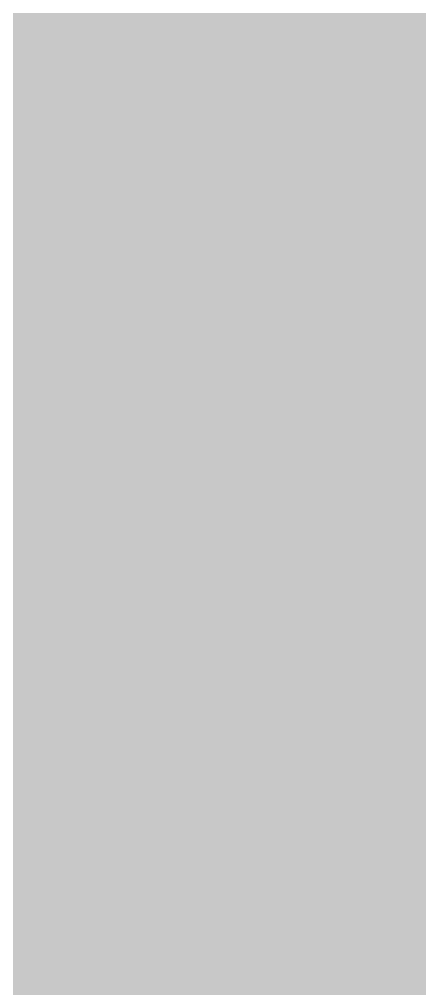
# Model space of a CAD drawing. Header units: millimetres. Extents: x 0 to 423, y 0 to 564.
# Drawn here: x 170.7 to 197.9, y 462.5 to 528.5 of the extents above; entities that cross this region are included whole.
import ezdxf

# ---------------------------------------------------------------- set-up
doc = ezdxf.new("R2010")
doc.units = ezdxf.units.MM

msp = doc.modelspace()

# ---------------------------------------------------------------- hatches: boundary and pattern name
msp.add_hatch(color=254).paths.add_polyline_path([(21.2189, 0.0537), (20.955, 0.0533), (20.6934, 0.0584), (20.4292, 0.066), (20.1676, 0.0787), (19.906, 0.094), (19.6469, 0.1118), (19.3853, 0.1321), (19.1262, 0.1549), (18.8671, 0.1829), (18.608, 0.2134), (18.349, 0.2464), (18.0924, 0.2845), (17.8359, 0.3251), (17.5793, 0.3683), (17.3253, 0.414), (17.0688, 0.4623), (16.8148, 0.5156), (16.5633, 0.5715), (16.3093, 0.6299), (16.0579, 0.6909), (15.809, 0.7544), (15.56, 0.823), (15.3111, 0.8941), (15.0622, 0.9677), (14.8158, 1.0439), (14.5694, 1.1227), (14.3256, 1.2065), (14.0818, 1.2903), (13.8379, 1.3792), (13.5966, 1.4707), (13.3579, 1.5672), (13.1191, 1.6637), (12.8803, 1.7628), (12.6441, 1.8669), (12.4079, 1.9736), (12.1742, 2.0803), (11.9405, 2.192), (11.7094, 2.3089), (11.4808, 2.4257), (11.2522, 2.5451), (11.0236, 2.6695), (10.7975, 2.794), (10.574, 2.9235), (10.3505, 3.0556), (10.1295, 3.1877), (9.9111, 3.3249), (9.6926, 3.4646), (9.4742, 3.6068), (9.2608, 3.7541), (9.0475, 3.9014), (8.8341, 4.0513), (8.6258, 4.2037), (8.4176, 4.3612), (8.2118, 4.5187), (8.0061, 4.6812), (7.8029, 4.8438), (7.6022, 5.0114), (7.4041, 5.1816), (7.206, 5.3518), (7.0129, 5.527), (6.8174, 5.7048), (6.6269, 5.8826), (6.4389, 6.0655), (6.2509, 6.2509), (6.0655, 6.4389), (5.8852, 6.6269), (5.7048, 6.8174), (5.527, 7.0104), (5.3518, 7.206), (5.1816, 7.4041), (5.0114, 7.6022), (4.8463, 7.8029), (4.6812, 8.0061), (4.5187, 8.2118), (4.3612, 8.4176), (4.2062, 8.6258), (4.0513, 8.8341), (3.9014, 9.0475), (3.7541, 9.2608), (3.6068, 9.4742), (3.4646, 9.6926), (3.3249, 9.9085), (3.1877, 10.1295), (3.0556, 10.3505), (2.9235, 10.574), (2.794, 10.7975), (2.6695, 11.0236), (2.5451, 11.2522), (2.4257, 11.4808), (2.3063, 11.7094), (2.192, 11.9405), (2.0803, 12.1742), (1.971, 12.4079), (1.8669, 12.6441), (1.7628, 12.8803), (1.6637, 13.1191), (1.5646, 13.3579), (1.4707, 13.5966), (1.3792, 13.8379), (1.2903, 14.0818), (1.2065, 14.3256), (1.1227, 14.5694), (1.0439, 14.8158), (0.9652, 15.0622), (0.8915, 15.3111), (0.823, 15.56), (0.7544, 15.809), (0.6883, 16.0604), (0.6274, 16.3119), (0.569, 16.5633), (0.5131, 16.8148), (0.4623, 17.0688), (0.4115, 17.3253), (0.3658, 17.5793), (0.3226, 17.8359), (0.2819, 18.0924), (0.2464, 18.3515), (0.2134, 18.608), (0.1829, 18.8671), (0.1549, 19.1262), (0.1295, 19.3878), (0.1092, 19.6469), (0.0914, 19.9085), (0.0762, 20.1701), (0.066, 20.4318), (0.0584, 20.6934), (0.0533, 20.955), (0.0508, 21.2192), (0.0522, 543.3314), (0.0533, 543.593), (0.0584, 543.8546), (0.066, 544.1188), (0.0762, 544.3804), (0.0914, 544.642), (0.1092, 544.9011), (0.1295, 545.1627), (0.1549, 545.4218), (0.1829, 545.6809), (0.2134, 545.94), (0.2464, 546.1991), (0.2819, 546.4556), (0.3226, 546.7121), (0.3658, 546.9687), (0.4115, 547.2227), (0.4623, 547.4792), (0.5131, 547.7332), (0.569, 547.9847), (0.6274, 548.2387), (0.6883, 548.4876), (0.7544, 548.7391), (0.823, 548.988), (0.8915, 549.2369), (0.9652, 549.4858), (1.0439, 549.7322), (1.1227, 549.9786), (1.2065, 550.2224), (1.2903, 550.4663), (1.3792, 550.7076), (1.4707, 550.9489), (1.5646, 551.1902), (1.6637, 551.4289), (1.7628, 551.6677), (1.8669, 551.9039), (1.971, 552.1401), (2.0803, 552.3738), (2.192, 552.6049), (2.3063, 552.8386), (2.4257, 553.0672), (2.5451, 553.2958), (2.6695, 553.5244), (2.794, 553.7505), (2.9235, 553.974), (3.0556, 554.1975), (3.1877, 554.4185), (3.3249, 554.6369), (3.4646, 554.8554), (3.6068, 555.0738), (3.7541, 555.2872), (3.9014, 555.5005), (4.0513, 555.7114), (4.2062, 555.9222), (4.3612, 556.1305), (4.5187, 556.3362), (4.6812, 556.5419), (4.8463, 556.7451), (5.0114, 556.9458), (5.1816, 557.1439), (5.3518, 557.342), (5.527, 557.5351), (5.7048, 557.7281), (5.8852, 557.9212), (6.0655, 558.1091), (6.2509, 558.2971), (6.4389, 558.4825), (6.6269, 558.6628), (6.8174, 558.8432), (7.0129, 559.021), (7.206, 559.1937), (7.4041, 559.3664), (7.6022, 559.5366), (7.8029, 559.7017), (8.0061, 559.8668), (8.2118, 560.0268), (8.4176, 560.1868), (8.6258, 560.3418), (8.8341, 560.4967), (9.0475, 560.6466), (9.2608, 560.7939), (9.4742, 560.9387), (9.6926, 561.0835), (9.9111, 561.2232), (10.1295, 561.3603), (10.3505, 561.4924), (10.574, 561.6245), (10.7975, 561.754), (11.0236, 561.8785), (11.2522, 562.0029), (11.4808, 562.1223), (11.7094, 562.2392), (11.9405, 562.356), (12.1742, 562.4678), (12.4079, 562.5744), (12.6441, 562.6811), (12.8803, 562.7853), (13.1191, 562.8843), (13.3579, 562.9834), (13.5966, 563.0774), (13.8379, 563.1688), (14.0818, 563.2577), (14.3256, 563.3415), (14.5694, 563.4253), (14.8158, 563.5041), (15.0622, 563.5803), (15.3111, 563.6539), (15.56, 563.7251), (15.809, 563.7936), (16.0579, 563.8571), (16.3093, 563.9206), (16.5633, 563.9791), (16.8148, 564.0349), (17.0688, 564.0857), (17.3253, 564.1365), (17.5793, 564.1823), (17.8359, 564.2254), (18.0924, 564.2635), (18.349, 564.3016), (18.608, 564.3347), (18.8671, 564.3651), (19.1262, 564.3931), (19.3853, 564.4185), (19.6469, 564.4388), (19.906, 564.4566), (20.1676, 564.4718), (20.4292, 564.482), (20.6934, 564.4896), (20.955, 564.4947), (21.2166, 564.4972), (402.2189, 564.4981), (402.4808, 564.4947), (402.7424, 564.4896), (403.0066, 564.482), (403.2682, 564.4718), (403.5298, 564.4566), (403.7889, 564.4388), (404.0505, 564.4185), (404.3096, 564.3931), (404.5687, 564.3651), (404.8277, 564.3347), (405.0868, 564.3016), (405.3434, 564.2635), (405.5999, 564.2254), (405.8564, 564.1823), (406.113, 564.1365), (406.367, 564.0857), (406.621, 564.0349), (406.875, 563.9791), (407.1264, 563.9206), (407.3779, 563.8571), (407.6268, 563.7936), (407.8783, 563.7251), (408.1272, 563.6539), (408.3736, 563.5803), (408.62, 563.5041), (408.8663, 563.4253), (409.1102, 563.3415), (409.354, 563.2577), (409.5979, 563.1688), (409.8392, 563.0774), (410.0805, 562.9834), (410.3192, 562.8843), (410.5554, 562.7853), (410.7942, 562.6811), (411.0279, 562.5744), (411.2616, 562.4678), (411.4952, 562.356), (411.7264, 562.2392), (411.9575, 562.1223), (412.1861, 562.0029), (412.4122, 561.8785), (412.6382, 561.754), (412.8643, 561.6245), (413.0853, 561.4924), (413.3063, 561.3603), (413.5272, 561.2232), (413.7457, 561.0835), (413.9616, 560.9387), (414.1775, 560.7939), (414.3908, 560.6466), (414.6017, 560.4967), (414.8125, 560.3418), (415.0208, 560.1868), (415.2265, 560.0268), (415.4297, 559.8668), (415.6329, 559.7017), (415.8336, 559.5366), (416.0342, 559.3664), (416.2298, 559.1937), (416.4254, 559.021), (416.6184, 558.8432), (416.8089, 558.6628), (416.9994, 558.4825), (417.1848, 558.2971), (417.3703, 558.1091), (417.5531, 557.9212), (417.7335, 557.7281), (417.9087, 557.5351), (418.084, 557.342), (418.2567, 557.1439), (418.4244, 556.9458), (418.592, 556.7451), (418.7546, 556.5419), (418.9171, 556.3362), (419.0746, 556.1305), (419.2321, 555.9222), (419.3845, 555.7114), (419.5369, 555.5005), (419.6842, 555.2872), (419.829, 555.0738), (419.9712, 554.8554), (420.1109, 554.6369), (420.2481, 554.4185), (420.3827, 554.1975), (420.5148, 553.974), (420.6418, 553.7505), (420.7688, 553.5244), (420.8907, 553.2958), (421.0126, 553.0672), (421.1295, 552.8386), (421.2438, 552.6049), (421.3555, 552.3738), (421.4647, 552.1401), (421.5689, 551.9039), (421.673, 551.6677), (421.7746, 551.4289), (421.8711, 551.1902), (421.9651, 550.9489), (422.0566, 550.7076), (422.1455, 550.4663), (422.2318, 550.2224), (422.3131, 549.9786), (422.3918, 549.7322), (422.4706, 549.4858), (422.5442, 549.2369), (422.6128, 548.988), (422.6814, 548.7391), (422.7449, 548.4876), (422.8084, 548.2387), (422.8668, 547.9847), (422.9227, 547.7332), (422.9735, 547.4792), (423.0243, 547.2227), (423.07, 546.9687), (423.1132, 546.7121), (423.1513, 546.4556), (423.1894, 546.1991), (423.2224, 545.94), (423.2529, 545.6809), (423.2808, 545.4218), (423.3037, 545.1627), (423.3266, 544.9011), (423.3443, 544.642), (423.357, 544.3804), (423.3697, 544.1188), (423.3774, 543.8546), (423.3824, 543.593), (423.385, 543.3314), (423.3855, 21.2203), (423.3824, 20.955), (423.3774, 20.6934), (423.3697, 20.4318), (423.357, 20.1701), (423.3443, 19.9085), (423.3266, 19.6469), (423.3037, 19.3878), (423.2808, 19.1262), (423.2529, 18.8671), (423.2224, 18.608), (423.1894, 18.3515), (423.1513, 18.0924), (423.1132, 17.8359), (423.07, 17.5793), (423.0243, 17.3253), (422.9735, 17.0688), (422.9227, 16.8148), (422.8668, 16.5633), (422.8084, 16.3119), (422.7449, 16.0604), (422.6814, 15.809), (422.6128, 15.56), (422.5442, 15.3111), (422.4706, 15.0622), (422.3918, 14.8158), (422.3131, 14.5694), (422.2318, 14.3256), (422.1455, 14.0818), (422.0566, 13.8379), (421.9651, 13.5966), (421.8711, 13.3579), (421.7746, 13.1191), (421.673, 12.8803), (421.5689, 12.6441), (421.4647, 12.4079), (421.3555, 12.1742), (421.2438, 11.9405), (421.1295, 11.7094), (421.0126, 11.4808), (420.8907, 11.2522), (420.7688, 11.0236), (420.6418, 10.7975), (420.5148, 10.574), (420.3827, 10.3505), (420.2481, 10.1295), (420.1109, 9.9085), (419.9712, 9.6926), (419.829, 9.4742), (419.6842, 9.2608), (419.5369, 9.0475), (419.3845, 8.8341), (419.2321, 8.6258), (419.0746, 8.4176), (418.9171, 8.2118), (418.7546, 8.0061), (418.592, 7.8029), (418.4244, 7.6022), (418.2567, 7.4041), (418.084, 7.206), (417.9087, 7.0104), (417.7335, 6.8174), (417.5531, 6.6269), (417.3703, 6.4389), (417.1848, 6.2509), (416.9994, 6.0655), (416.8089, 5.8826), (416.6184, 5.7048), (416.4254, 5.527), (416.2298, 5.3518), (416.0342, 5.1816), (415.8336, 5.0114), (415.6329, 4.8438), (415.4297, 4.6812), (415.2265, 4.5187), (415.0208, 4.3612), (414.8125, 4.2037), (414.6017, 4.0513), (414.3908, 3.9014), (414.1775, 3.7541), (413.9616, 3.6068), (413.7457, 3.4646), (413.5272, 3.3249), (413.3063, 3.1877), (413.0853, 3.0556), (412.8643, 2.9235), (412.6382, 2.794), (412.4122, 2.6695), (412.1861, 2.5451), (411.9575, 2.4257), (411.7264, 2.3089), (411.4952, 2.192), (411.2616, 2.0803), (411.0279, 1.9736), (410.7942, 1.8669), (410.5554, 1.7628), (410.3192, 1.6637), (410.0805, 1.5672), (409.8392, 1.4707), (409.5979, 1.3792), (409.354, 1.2903), (409.1102, 1.2065), (408.8663, 1.1227), (408.62, 1.0439), (408.3736, 0.9677), (408.1272, 0.8941), (407.8783, 0.823), (407.6268, 0.7544), (407.3779, 0.6909), (407.1264, 0.6299), (406.875, 0.5715), (406.621, 0.5156), (406.367, 0.4623), (406.113, 0.414), (405.8564, 0.3683), (405.5999, 0.3251), (405.3434, 0.2845), (405.0868, 0.2464), (404.8277, 0.2134), (404.5687, 0.1829), (404.3096, 0.1549), (404.0505, 0.1321), (403.7889, 0.1118), (403.5298, 0.094), (403.2682, 0.0787), (403.0066, 0.066), (402.7424, 0.0584), (402.4808, 0.0533), (402.2166, 0.0533)])
h = msp.add_hatch(color=59)
edge = h.paths.add_edge_path()
edge.add_line((186.6441, 487.5774), (186.4081, 487.5759))
edge.add_line((186.4081, 487.5759), (186.1769, 487.5809))
edge.add_line((186.1769, 487.5809), (185.9483, 487.586))
edge.add_line((185.9483, 487.586), (185.7223, 487.5936))
edge.add_line((185.7223, 487.5936), (185.4987, 487.6038))
edge.add_line((185.4987, 487.6038), (185.2778, 487.6165))
edge.add_line((185.2778, 487.6165), (185.0593, 487.6317))
edge.add_line((185.0593, 487.6317), (184.846, 487.6495))
edge.add_line((184.846, 487.6495), (184.6326, 487.6724))
edge.add_line((184.6326, 487.6724), (184.4218, 487.6952))
edge.add_line((184.4218, 487.6952), (184.216, 487.7232))
edge.add_line((184.216, 487.7232), (184.0103, 487.7562))
edge.add_line((184.0103, 487.7562), (183.8096, 487.7892))
edge.add_line((183.8096, 487.7892), (183.6115, 487.8299))
edge.add_line((183.6115, 487.8299), (183.4159, 487.8705))
edge.add_line((183.4159, 487.8705), (183.2229, 487.9162))
edge.add_line((183.2229, 487.9162), (183.0324, 487.967))
edge.add_line((183.0324, 487.967), (182.8444, 488.0229))
edge.add_line((182.8444, 488.0229), (182.6616, 488.0813))
edge.add_line((182.6616, 488.0813), (182.4812, 488.1448))
edge.add_line((182.4812, 488.1448), (182.3034, 488.2134))
edge.add_line((182.3034, 488.2134), (182.1282, 488.2871))
edge.add_line((182.1282, 488.2871), (181.958, 488.3633))
edge.add_line((181.958, 488.3633), (181.7903, 488.4471))
edge.add_line((181.7903, 488.4471), (181.6252, 488.536))
edge.add_line((181.6252, 488.536), (181.4627, 488.6274))
edge.add_line((181.4627, 488.6274), (181.3052, 488.7265))
edge.add_line((181.3052, 488.7265), (181.1503, 488.8306))
edge.add_line((181.1503, 488.8306), (180.9979, 488.9424))
edge.add_line((180.9979, 488.9424), (180.8505, 489.0567))
edge.add_line((180.8505, 489.0567), (180.7032, 489.1786))
edge.add_line((180.7032, 489.1786), (180.5635, 489.3056))
edge.add_line((180.5635, 489.3056), (180.4238, 489.4402))
edge.add_line((180.4238, 489.4402), (180.2892, 489.5825))
edge.add_line((180.2892, 489.5825), (180.1597, 489.7272))
edge.add_line((180.1597, 489.7272), (180.0301, 489.8822))
edge.add_line((180.0301, 489.8822), (179.9057, 490.0422))
edge.add_line((179.9057, 490.0422), (179.7863, 490.2098))
edge.add_line((179.7863, 490.2098), (179.6694, 490.3851))
edge.add_line((179.6694, 490.3851), (179.5551, 490.5654))
edge.add_line((179.5551, 490.5654), (179.4459, 490.7534))
edge.add_line((179.4459, 490.7534), (179.3418, 490.9515))
edge.add_line((179.3418, 490.9515), (179.2376, 491.1547))
edge.add_line((179.2376, 491.1547), (179.1411, 491.3655))
edge.add_line((179.1411, 491.3655), (179.0446, 491.584))
edge.add_line((179.0446, 491.584), (178.9557, 491.8126))
edge.add_line((178.9557, 491.8126), (178.8668, 492.0488))
edge.add_line((178.8668, 492.0488), (178.7855, 492.2926))
edge.add_line((178.7855, 492.2926), (178.7042, 492.5441))
edge.add_line((178.7042, 492.5441), (178.6306, 492.8032))
edge.add_line((178.6306, 492.8032), (178.5595, 493.0724))
edge.add_line((178.5595, 493.0724), (178.4909, 493.3518))
edge.add_line((178.4909, 493.3518), (178.4274, 493.6388))
edge.add_line((178.4274, 493.6388), (178.369, 493.9335))
edge.add_line((178.369, 493.9335), (178.3131, 494.2383))
edge.add_line((178.3131, 494.2383), (178.2623, 494.5532))
edge.add_line((178.2623, 494.5532), (178.2166, 494.8758))
edge.add_line((178.2166, 494.8758), (178.1734, 495.2111))
edge.add_line((178.1734, 495.2111), (178.1353, 495.554))
edge.add_line((178.1353, 495.554), (178.0997, 495.9071))
edge.add_line((178.0997, 495.9071), (178.0718, 496.2703))
edge.add_line((178.0718, 496.2703), (178.0464, 496.6411))
edge.add_line((178.0464, 496.6411), (178.0235, 497.0247))
edge.add_line((178.0235, 497.0247), (178.0057, 497.4184))
edge.add_line((178.0057, 497.4184), (197.7566, 497.4206))
edge.add_line((197.7566, 497.4206), (197.7566, 501.0394))
edge.add_line((197.7566, 501.0394), (197.7542, 501.4773))
edge.add_line((197.7542, 501.4773), (197.7466, 501.9091))
edge.add_line((197.7466, 501.9091), (197.7365, 502.3383))
edge.add_line((197.7365, 502.3383), (197.7187, 502.7625))
edge.add_line((197.7187, 502.7625), (197.6984, 503.1816))
edge.add_line((197.6984, 503.1816), (197.673, 503.5956))
edge.add_line((197.673, 503.5956), (197.6425, 504.0046))
edge.add_line((197.6425, 504.0046), (197.6069, 504.4084))
edge.add_line((197.6069, 504.4084), (197.5663, 504.8072))
edge.add_line((197.5663, 504.8072), (197.5231, 505.1984))
edge.add_line((197.5231, 505.1984), (197.4723, 505.587))
edge.add_line((197.4723, 505.587), (197.4139, 505.9705))
edge.add_line((197.4139, 505.9705), (197.3529, 506.3465))
edge.add_line((197.3529, 506.3465), (197.2869, 506.7173))
edge.add_line((197.2869, 506.7173), (197.2132, 507.0831))
edge.add_line((197.2132, 507.0831), (197.1345, 507.4437))
edge.add_line((197.1345, 507.4437), (197.0507, 507.7968))
edge.add_line((197.0507, 507.7968), (196.9618, 508.1473))
edge.add_line((196.9618, 508.1473), (196.8652, 508.4902))
edge.add_line((196.8652, 508.4902), (196.7636, 508.8255))
edge.add_line((196.7636, 508.8255), (196.6544, 509.1557))
edge.add_line((196.6544, 509.1557), (196.5401, 509.4808))
edge.add_line((196.5401, 509.4808), (196.4182, 509.7983))
edge.add_line((196.4182, 509.7983), (196.2912, 510.1107))
edge.add_line((196.2912, 510.1107), (196.1591, 510.4155))
edge.add_line((196.1591, 510.4155), (196.0169, 510.7153))
edge.add_line((196.0169, 510.7153), (195.8721, 511.0074))
edge.add_line((195.8721, 511.0074), (195.7172, 511.2944))
edge.add_line((195.7172, 511.2944), (195.5571, 511.5738))
edge.add_line((195.5571, 511.5738), (195.3895, 511.8481))
edge.add_line((195.3895, 511.8481), (195.2142, 512.1148))
edge.add_line((195.2142, 512.1148), (195.0339, 512.3739))
edge.add_line((195.0339, 512.3739), (194.8434, 512.6253))
edge.add_line((194.8434, 512.6253), (194.6478, 512.8717))
edge.add_line((194.6478, 512.8717), (194.4446, 513.1105))
edge.add_line((194.4446, 513.1105), (194.2338, 513.3416))
edge.add_line((194.2338, 513.3416), (194.0154, 513.5651))
edge.add_line((194.0154, 513.5651), (193.7893, 513.7836))
edge.add_line((193.7893, 513.7836), (193.5531, 513.9919))
edge.add_line((193.5531, 513.9919), (193.3118, 514.1951))
edge.add_line((193.3118, 514.1951), (193.0629, 514.3906))
edge.add_line((193.0629, 514.3906), (192.8038, 514.5761))
edge.add_line((192.8038, 514.5761), (192.5396, 514.7564))
edge.add_line((192.5396, 514.7564), (192.2653, 514.9291))
edge.add_line((192.2653, 514.9291), (191.9834, 515.0942))
edge.add_line((191.9834, 515.0942), (191.6913, 515.2517))
edge.add_line((191.6913, 515.2517), (191.3915, 515.399))
edge.add_line((191.3915, 515.399), (191.0842, 515.5413))
edge.add_line((191.0842, 515.5413), (190.7692, 515.6733))
edge.add_line((190.7692, 515.6733), (190.4441, 515.7978))
edge.add_line((190.4441, 515.7978), (190.1088, 515.9146))
edge.add_line((190.1088, 515.9146), (189.7659, 516.0239))
edge.add_line((189.7659, 516.0239), (189.4154, 516.1229))
edge.add_line((189.4154, 516.1229), (189.0547, 516.2144))
edge.add_line((189.0547, 516.2144), (188.6839, 516.2982))
edge.add_line((188.6839, 516.2982), (188.3054, 516.3744))
edge.add_line((188.3054, 516.3744), (187.9168, 516.4404))
edge.add_line((187.9168, 516.4404), (187.518, 516.4988))
edge.add_line((187.518, 516.4988), (187.1116, 516.5471))
edge.add_line((187.1116, 516.5471), (186.6951, 516.5877))
edge.add_line((186.6951, 516.5877), (186.2684, 516.6182))
edge.add_line((186.2684, 516.6182), (185.8315, 516.6411))
edge.add_line((185.8315, 516.6411), (185.3844, 516.6538))
edge.add_line((185.3844, 516.6538), (184.9298, 516.6589))
edge.add_line((184.9298, 516.6589), (184.5132, 516.6538))
edge.add_line((184.5132, 516.6538), (184.1017, 516.6411))
edge.add_line((184.1017, 516.6411), (183.7004, 516.6208))
edge.add_line((183.7004, 516.6208), (183.3016, 516.5877))
edge.add_line((183.3016, 516.5877), (182.913, 516.5496))
edge.add_line((182.913, 516.5496), (182.5295, 516.5014))
edge.add_line((182.5295, 516.5014), (182.151, 516.443))
edge.add_line((182.151, 516.443), (181.7827, 516.3769))
edge.add_line((181.7827, 516.3769), (181.4195, 516.3033))
edge.add_line((181.4195, 516.3033), (181.0614, 516.2194))
edge.add_line((181.0614, 516.2194), (180.7108, 516.1255))
edge.add_line((180.7108, 516.1255), (180.3679, 516.0264))
edge.add_line((180.3679, 516.0264), (180.0301, 515.9146))
edge.add_line((180.0301, 515.9146), (179.6999, 515.7978))
edge.add_line((179.6999, 515.7978), (179.3748, 515.6683))
edge.add_line((179.3748, 515.6683), (179.0573, 515.5336))
edge.add_line((179.0573, 515.5336), (178.7474, 515.3889))
edge.add_line((178.7474, 515.3889), (178.4426, 515.2339))
edge.add_line((178.4426, 515.2339), (178.1454, 515.0714))
edge.add_line((178.1454, 515.0714), (177.8533, 514.9012))
edge.add_line((177.8533, 514.9012), (177.5689, 514.7208))
edge.add_line((177.5689, 514.7208), (177.2895, 514.5329))
edge.add_line((177.2895, 514.5329), (177.0202, 514.3373))
edge.add_line((177.0202, 514.3373), (176.7535, 514.1316))
edge.add_line((176.7535, 514.1316), (176.497, 513.9157))
edge.add_line((176.497, 513.9157), (176.243, 513.6947))
edge.add_line((176.243, 513.6947), (175.9991, 513.461))
edge.add_line((175.9991, 513.461), (175.7604, 513.2222))
edge.add_line((175.7604, 513.2222), (175.5292, 512.9733))
edge.add_line((175.5292, 512.9733), (175.3032, 512.7142))
edge.add_line((175.3032, 512.7142), (175.0847, 512.4501))
edge.add_line((175.0847, 512.4501), (174.8714, 512.1758))
edge.add_line((174.8714, 512.1758), (174.6656, 511.8913))
edge.add_line((174.6656, 511.8913), (174.4675, 511.5992))
edge.add_line((174.4675, 511.5992), (174.2745, 511.2995))
edge.add_line((174.2745, 511.2995), (174.0865, 510.9896))
edge.add_line((174.0865, 510.9896), (173.9087, 510.6721))
edge.add_line((173.9087, 510.6721), (173.736, 510.3444))
edge.add_line((173.736, 510.3444), (173.5684, 510.0117))
edge.add_line((173.5684, 510.0117), (173.4083, 509.6662))
edge.add_line((173.4083, 509.6662), (173.2559, 509.3157))
edge.add_line((173.2559, 509.3157), (173.1086, 508.955))
edge.add_line((173.1086, 508.955), (172.9689, 508.5867))
edge.add_line((172.9689, 508.5867), (172.8343, 508.2083))
edge.add_line((172.8343, 508.2083), (172.7073, 507.8222))
edge.add_line((172.7073, 507.8222), (172.5854, 507.4285))
edge.add_line((172.5854, 507.4285), (172.4711, 507.0246))
edge.add_line((172.4711, 507.0246), (172.3644, 506.6132))
edge.add_line((172.3644, 506.6132), (172.2628, 506.1941))
edge.add_line((172.2628, 506.1941), (172.1688, 505.7648))
edge.add_line((172.1688, 505.7648), (172.0799, 505.3279))
edge.add_line((172.0799, 505.3279), (171.9986, 504.8834))
edge.add_line((171.9986, 504.8834), (171.925, 504.4288))
edge.add_line((171.925, 504.4288), (171.8564, 503.9665))
edge.add_line((171.8564, 503.9665), (171.7929, 503.4966))
edge.add_line((171.7929, 503.4966), (171.7396, 503.0165))
edge.add_line((171.7396, 503.0165), (171.6888, 502.5288))
edge.add_line((171.6888, 502.5288), (171.6481, 502.0335))
edge.add_line((171.6481, 502.0335), (171.61, 501.5281))
edge.add_line((171.61, 501.5281), (171.5821, 501.015))
edge.add_line((171.5821, 501.015), (171.5592, 500.4943))
edge.add_line((171.5592, 500.4943), (171.544, 499.9634))
edge.add_line((171.544, 499.9634), (171.5338, 499.4275))
edge.add_line((171.5338, 499.4275), (171.5287, 498.8814))
edge.add_line((171.5287, 498.8814), (171.5338, 498.2616))
edge.add_line((171.5338, 498.2616), (171.5516, 497.6597))
edge.add_line((171.5516, 497.6597), (171.577, 497.0704))
edge.add_line((171.577, 497.0704), (171.6126, 496.4963))
edge.add_line((171.6126, 496.4963), (171.6557, 495.9375))
edge.add_line((171.6557, 495.9375), (171.7116, 495.3914))
edge.add_line((171.7116, 495.3914), (171.7751, 494.8606))
edge.add_line((171.7751, 494.8606), (171.8513, 494.3424))
edge.add_line((171.8513, 494.3424), (171.9326, 493.837))
edge.add_line((171.9326, 493.837), (172.024, 493.3467))
edge.add_line((172.024, 493.3467), (172.1256, 492.8692))
edge.add_line((172.1256, 492.8692), (172.2349, 492.4044))
edge.add_line((172.2349, 492.4044), (172.3542, 491.9523))
edge.add_line((172.3542, 491.9523), (172.4812, 491.5154))
edge.add_line((172.4812, 491.5154), (172.6159, 491.0887))
edge.add_line((172.6159, 491.0887), (172.7581, 490.6747))
edge.add_line((172.7581, 490.6747), (172.908, 490.2733))
edge.add_line((172.908, 490.2733), (173.068, 489.8847))
edge.add_line((173.068, 489.8847), (173.2331, 489.5063))
edge.add_line((173.2331, 489.5063), (173.4083, 489.1405))
edge.add_line((173.4083, 489.1405), (173.5887, 488.7874))
edge.add_line((173.5887, 488.7874), (173.7766, 488.4471))
edge.add_line((173.7766, 488.4471), (173.9722, 488.1143))
edge.add_line((173.9722, 488.1143), (174.1754, 487.7968))
edge.add_line((174.1754, 487.7968), (174.3837, 487.487))
edge.add_line((174.3837, 487.487), (174.5996, 487.1898))
edge.add_line((174.5996, 487.1898), (174.8231, 486.9028))
edge.add_line((174.8231, 486.9028), (175.0492, 486.6259))
edge.add_line((175.0492, 486.6259), (175.2854, 486.3617))
edge.add_line((175.2854, 486.3617), (175.5242, 486.1052))
edge.add_line((175.5242, 486.1052), (175.7705, 485.8588))
edge.add_line((175.7705, 485.8588), (176.022, 485.6251))
edge.add_line((176.022, 485.6251), (176.2785, 485.3991))
edge.add_line((176.2785, 485.3991), (176.5427, 485.1832))
edge.add_line((176.5427, 485.1832), (176.8094, 484.9749))
edge.add_line((176.8094, 484.9749), (177.0837, 484.7768))
edge.add_line((177.0837, 484.7768), (177.3606, 484.5888))
edge.add_line((177.3606, 484.5888), (177.6425, 484.411))
edge.add_line((177.6425, 484.411), (177.9295, 484.2383))
edge.add_line((177.9295, 484.2383), (178.2216, 484.0783))
edge.add_line((178.2216, 484.0783), (178.5163, 483.9233))
edge.add_line((178.5163, 483.9233), (178.816, 483.7786))
edge.add_line((178.816, 483.7786), (179.1208, 483.6414))
edge.add_line((179.1208, 483.6414), (179.4281, 483.5144))
edge.add_line((179.4281, 483.5144), (179.738, 483.3925))
edge.add_line((179.738, 483.3925), (180.053, 483.2782))
edge.add_line((180.053, 483.2782), (180.3705, 483.1715))
edge.add_line((180.3705, 483.1715), (180.6905, 483.075))
edge.add_line((180.6905, 483.075), (181.0156, 482.9835))
edge.add_line((181.0156, 482.9835), (181.3433, 482.8997))
edge.add_line((181.3433, 482.8997), (181.6735, 482.821))
edge.add_line((181.6735, 482.821), (182.0037, 482.7499))
edge.add_line((182.0037, 482.7499), (182.339, 482.6864))
edge.add_line((182.339, 482.6864), (182.6768, 482.6279))
edge.add_line((182.6768, 482.6279), (183.0146, 482.5771))
edge.add_line((183.0146, 482.5771), (183.355, 482.5314))
edge.add_line((183.355, 482.5314), (183.6979, 482.4933))
edge.add_line((183.6979, 482.4933), (184.0433, 482.4603))
edge.add_line((184.0433, 482.4603), (184.3888, 482.4324))
edge.add_line((184.3888, 482.4324), (184.7367, 482.4095))
edge.add_line((184.7367, 482.4095), (185.0847, 482.3917))
edge.add_line((185.0847, 482.3917), (185.4327, 482.379))
edge.add_line((185.4327, 482.379), (185.7832, 482.3714))
edge.add_line((185.7832, 482.3714), (186.1337, 482.3689))
edge.add_line((186.1337, 482.3689), (186.3369, 482.3714))
edge.add_line((186.3369, 482.3714), (186.5376, 482.3739))
edge.add_line((186.5376, 482.3739), (186.7383, 482.379))
edge.add_line((186.7383, 482.379), (186.9389, 482.3841))
edge.add_line((186.9389, 482.3841), (187.137, 482.3917))
edge.add_line((187.137, 482.3917), (187.3377, 482.4019))
edge.add_line((187.3377, 482.4019), (187.5333, 482.4146))
edge.add_line((187.5333, 482.4146), (187.7314, 482.4273))
edge.add_line((187.7314, 482.4273), (187.927, 482.44))
edge.add_line((187.927, 482.44), (188.1226, 482.4578))
edge.add_line((188.1226, 482.4578), (188.3156, 482.4755))
edge.add_line((188.3156, 482.4755), (188.5086, 482.4933))
edge.add_line((188.5086, 482.4933), (188.7017, 482.5136))
edge.add_line((188.7017, 482.5136), (188.8922, 482.5365))
edge.add_line((188.8922, 482.5365), (189.0827, 482.5594))
edge.add_line((189.0827, 482.5594), (189.2732, 482.5848))
edge.add_line((189.2732, 482.5848), (189.4611, 482.6102))
edge.add_line((189.4611, 482.6102), (189.6466, 482.6381))
edge.add_line((189.6466, 482.6381), (189.8345, 482.666))
edge.add_line((189.8345, 482.666), (190.0174, 482.694))
edge.add_line((190.0174, 482.694), (190.2028, 482.727))
edge.add_line((190.2028, 482.727), (190.3832, 482.7575))
edge.add_line((190.3832, 482.7575), (190.566, 482.7905))
edge.add_line((190.566, 482.7905), (190.7438, 482.8261))
edge.add_line((190.7438, 482.8261), (190.9242, 482.8591))
edge.add_line((190.9242, 482.8591), (191.102, 482.8972))
edge.add_line((191.102, 482.8972), (191.2772, 482.9327))
edge.add_line((191.2772, 482.9327), (191.4525, 482.9708))
edge.add_line((191.4525, 482.9708), (191.6252, 483.0089))
edge.add_line((191.6252, 483.0089), (191.7954, 483.0496))
edge.add_line((191.7954, 483.0496), (191.9681, 483.0902))
edge.add_line((191.9681, 483.0902), (192.1358, 483.1309))
edge.add_line((192.1358, 483.1309), (192.3034, 483.174))
edge.add_line((192.3034, 483.174), (192.4685, 483.2172))
edge.add_line((192.4685, 483.2172), (192.6336, 483.2604))
edge.add_line((192.6336, 483.2604), (192.7962, 483.3036))
edge.add_line((192.7962, 483.3036), (192.9587, 483.3493))
edge.add_line((192.9587, 483.3493), (193.1162, 483.3925))
edge.add_line((193.1162, 483.3925), (193.2762, 483.4382))
edge.add_line((193.2762, 483.4382), (193.4312, 483.4865))
edge.add_line((193.4312, 483.4865), (193.5861, 483.5322))
edge.add_line((193.5861, 483.5322), (193.7385, 483.5804))
edge.add_line((193.7385, 483.5804), (193.8909, 483.6262))
edge.add_line((193.8909, 483.6262), (194.0382, 483.6744))
edge.add_line((194.0382, 483.6744), (194.1855, 483.7227))
edge.add_line((194.1855, 483.7227), (194.3329, 483.7709))
edge.add_line((194.3329, 483.7709), (194.4751, 483.8217))
edge.add_line((194.4751, 483.8217), (194.6173, 483.87))
edge.add_line((194.6173, 483.87), (194.757, 483.9183))
edge.add_line((194.757, 483.9183), (194.8967, 483.9691))
edge.add_line((194.8967, 483.9691), (195.0314, 484.0173))
edge.add_line((195.0314, 484.0173), (195.166, 484.0681))
edge.add_line((195.166, 484.0681), (195.2981, 484.1164))
edge.add_line((195.2981, 484.1164), (195.4276, 484.1672))
edge.add_line((195.4276, 484.1672), (195.5571, 484.2154))
edge.add_line((195.5571, 484.2154), (195.6816, 484.2662))
edge.add_line((195.6816, 484.2662), (195.8061, 484.3145))
edge.add_line((195.8061, 484.3145), (195.928, 484.3653))
edge.add_line((195.928, 484.3653), (196.0474, 484.4136))
edge.add_line((196.0474, 484.4136), (196.1642, 484.4618))
edge.add_line((196.1642, 484.4618), (196.281, 484.5101))
edge.add_line((196.281, 484.5101), (196.3928, 484.5609))
edge.add_line((196.3928, 484.5609), (196.5046, 484.6091))
edge.add_line((196.5046, 484.6091), (196.6112, 484.6549))
edge.add_line((196.6112, 484.6549), (194.6451, 489.3564))
edge.add_line((194.6451, 489.3564), (194.5259, 489.3081))
edge.add_line((194.5259, 489.3081), (194.4065, 489.2599))
edge.add_line((194.4065, 489.2599), (194.2871, 489.2142))
edge.add_line((194.2871, 489.2142), (194.1652, 489.1684))
edge.add_line((194.1652, 489.1684), (194.0458, 489.1227))
edge.add_line((194.0458, 489.1227), (193.9265, 489.077))
edge.add_line((193.9265, 489.077), (193.8071, 489.0313))
edge.add_line((193.8071, 489.0313), (193.6852, 488.9856))
edge.add_line((193.6852, 488.9856), (193.5658, 488.9424))
edge.add_line((193.5658, 488.9424), (193.4439, 488.8992))
edge.add_line((193.4439, 488.8992), (193.3219, 488.856))
edge.add_line((193.3219, 488.856), (193.2026, 488.8128))
edge.add_line((193.2026, 488.8128), (193.0806, 488.7722))
edge.add_line((193.0806, 488.7722), (192.9587, 488.729))
edge.add_line((192.9587, 488.729), (192.8368, 488.6884))
edge.add_line((192.8368, 488.6884), (192.7149, 488.6477))
edge.add_line((192.7149, 488.6477), (192.593, 488.6071))
edge.add_line((192.593, 488.6071), (192.471, 488.569))
edge.add_line((192.471, 488.569), (192.3491, 488.5309))
edge.add_line((192.3491, 488.5309), (192.2247, 488.4928))
edge.add_line((192.2247, 488.4928), (192.1027, 488.4547))
edge.add_line((192.1027, 488.4547), (191.9783, 488.4166))
edge.add_line((191.9783, 488.4166), (191.8564, 488.381))
edge.add_line((191.8564, 488.381), (191.7319, 488.3455))
edge.add_line((191.7319, 488.3455), (191.61, 488.3099))
edge.add_line((191.61, 488.3099), (191.4855, 488.2769))
edge.add_line((191.4855, 488.2769), (191.3611, 488.2413))
edge.add_line((191.3611, 488.2413), (191.2366, 488.2083))
edge.add_line((191.2366, 488.2083), (191.1121, 488.1778))
edge.add_line((191.1121, 488.1778), (190.9877, 488.1448))
edge.add_line((190.9877, 488.1448), (190.8632, 488.1143))
edge.add_line((190.8632, 488.1143), (190.7388, 488.0839))
edge.add_line((190.7388, 488.0839), (190.6143, 488.0559))
edge.add_line((190.6143, 488.0559), (190.4873, 488.0254))
edge.add_line((190.4873, 488.0254), (190.3628, 487.9975))
edge.add_line((190.3628, 487.9975), (190.2358, 487.9721))
edge.add_line((190.2358, 487.9721), (190.1114, 487.9442))
edge.add_line((190.1114, 487.9442), (189.9844, 487.9188))
edge.add_line((189.9844, 487.9188), (189.8599, 487.8959))
edge.add_line((189.8599, 487.8959), (189.7329, 487.8705))
edge.add_line((189.7329, 487.8705), (189.6059, 487.8476))
edge.add_line((189.6059, 487.8476), (189.4789, 487.8248))
edge.add_line((189.4789, 487.8248), (189.3519, 487.8045))
edge.add_line((189.3519, 487.8045), (189.2249, 487.7841))
edge.add_line((189.2249, 487.7841), (189.0979, 487.7638))
edge.add_line((189.0979, 487.7638), (188.9709, 487.746))
edge.add_line((188.9709, 487.746), (188.8414, 487.7283))
edge.add_line((188.8414, 487.7283), (188.7144, 487.7105))
edge.add_line((188.7144, 487.7105), (188.5874, 487.6952))
edge.add_line((188.5874, 487.6952), (188.4578, 487.68))
edge.add_line((188.4578, 487.68), (188.3283, 487.6673))
edge.add_line((188.3283, 487.6673), (188.2013, 487.6521))
edge.add_line((188.2013, 487.6521), (188.0718, 487.6419))
edge.add_line((188.0718, 487.6419), (187.9422, 487.6292))
edge.add_line((187.9422, 487.6292), (187.8127, 487.619))
edge.add_line((187.8127, 487.619), (187.6857, 487.6114))
edge.add_line((187.6857, 487.6114), (187.5561, 487.6038))
edge.add_line((187.5561, 487.6038), (187.4241, 487.5962))
edge.add_line((187.4241, 487.5962), (187.2945, 487.5886))
edge.add_line((187.2945, 487.5886), (187.165, 487.586))
edge.add_line((187.165, 487.586), (187.0354, 487.5809))
edge.add_line((187.0354, 487.5809), (186.9034, 487.5784))
edge.add_line((186.9034, 487.5784), (186.7738, 487.5759))
edge.add_line((186.7738, 487.5759), (186.6417, 487.5759))
edge = h.paths.add_edge_path(flags=16)
edge.add_line((184.8033, 511.6446), (185.0314, 511.6424))
edge.add_line((185.0314, 511.6424), (185.2574, 511.6347))
edge.add_line((185.2574, 511.6347), (185.4784, 511.6271))
edge.add_line((185.4784, 511.6271), (185.6969, 511.6119))
edge.add_line((185.6969, 511.6119), (185.9077, 511.5941))
edge.add_line((185.9077, 511.5941), (186.116, 511.5738))
edge.add_line((186.116, 511.5738), (186.3217, 511.5484))
edge.add_line((186.3217, 511.5484), (186.5224, 511.5179))
edge.add_line((186.5224, 511.5179), (186.7179, 511.4823))
edge.add_line((186.7179, 511.4823), (186.9084, 511.4442))
edge.add_line((186.9084, 511.4442), (187.0964, 511.4011))
edge.add_line((187.0964, 511.4011), (187.2793, 511.3553))
edge.add_line((187.2793, 511.3553), (187.4596, 511.3045))
edge.add_line((187.4596, 511.3045), (187.6349, 511.2487))
edge.add_line((187.6349, 511.2487), (187.8051, 511.1877))
edge.add_line((187.8051, 511.1877), (187.9727, 511.1242))
edge.add_line((187.9727, 511.1242), (188.1353, 511.0531))
edge.add_line((188.1353, 511.0531), (188.2953, 510.9794))
edge.add_line((188.2953, 510.9794), (188.4502, 510.9007))
edge.add_line((188.4502, 510.9007), (188.6026, 510.8194))
edge.add_line((188.6026, 510.8194), (188.7499, 510.7305))
edge.add_line((188.7499, 510.7305), (188.8922, 510.6365))
edge.add_line((188.8922, 510.6365), (189.0319, 510.54))
edge.add_line((189.0319, 510.54), (189.169, 510.4384))
edge.add_line((189.169, 510.4384), (189.3011, 510.3292))
edge.add_line((189.3011, 510.3292), (189.4281, 510.2174))
edge.add_line((189.4281, 510.2174), (189.5526, 510.1006))
edge.add_line((189.5526, 510.1006), (189.6745, 509.9787))
edge.add_line((189.6745, 509.9787), (189.7913, 509.8491))
edge.add_line((189.7913, 509.8491), (189.9031, 509.717))
edge.add_line((189.9031, 509.717), (190.0123, 509.5799))
edge.add_line((190.0123, 509.5799), (190.119, 509.4351))
edge.add_line((190.119, 509.4351), (190.2231, 509.2878))
edge.add_line((190.2231, 509.2878), (190.3197, 509.1328))
edge.add_line((190.3197, 509.1328), (190.4162, 508.9754))
edge.add_line((190.4162, 508.9754), (190.5076, 508.8103))
edge.add_line((190.5076, 508.8103), (190.5965, 508.6401))
edge.add_line((190.5965, 508.6401), (190.6803, 508.4648))
edge.add_line((190.6803, 508.4648), (190.7616, 508.2819))
edge.add_line((190.7616, 508.2819), (190.8378, 508.0965))
edge.add_line((190.8378, 508.0965), (190.914, 507.9035))
edge.add_line((190.914, 507.9035), (190.9826, 507.7054))
edge.add_line((190.9826, 507.7054), (191.0512, 507.4996))
edge.add_line((191.0512, 507.4996), (191.1147, 507.2913))
edge.add_line((191.1147, 507.2913), (191.1756, 507.0754))
edge.add_line((191.1756, 507.0754), (191.2341, 506.8519))
edge.add_line((191.2341, 506.8519), (191.2874, 506.6259))
edge.add_line((191.2874, 506.6259), (191.3382, 506.3922))
edge.add_line((191.3382, 506.3922), (191.3839, 506.1534))
edge.add_line((191.3839, 506.1534), (191.4296, 505.907))
edge.add_line((191.4296, 505.907), (191.4703, 505.6556))
edge.add_line((191.4703, 505.6556), (191.5084, 505.3965))
edge.add_line((191.5084, 505.3965), (191.5439, 505.1323))
edge.add_line((191.5439, 505.1323), (191.5744, 504.8606))
edge.add_line((191.5744, 504.8606), (191.6024, 504.5837))
edge.add_line((191.6024, 504.5837), (191.6278, 504.3018))
edge.add_line((191.6278, 504.3018), (191.6506, 504.0122))
edge.add_line((191.6506, 504.0122), (191.6709, 503.715))
edge.add_line((191.6709, 503.715), (191.6862, 503.4128))
edge.add_line((191.6862, 503.4128), (191.6989, 503.1029))
edge.add_line((191.6989, 503.1029), (191.709, 502.7879))
edge.add_line((191.709, 502.7879), (191.7167, 502.4653))
edge.add_line((191.7167, 502.4653), (191.7217, 502.1351))
edge.add_line((191.7217, 502.1351), (191.7217, 501.7999))
edge.add_line((191.7217, 501.7999), (178.0716, 501.8014))
edge.add_line((178.0716, 501.8014), (178.0896, 502.1529))
edge.add_line((178.0896, 502.1529), (178.1124, 502.4984))
edge.add_line((178.1124, 502.4984), (178.1353, 502.8362))
edge.add_line((178.1353, 502.8362), (178.1632, 503.1664))
edge.add_line((178.1632, 503.1664), (178.1937, 503.489))
edge.add_line((178.1937, 503.489), (178.2267, 503.8039))
edge.add_line((178.2267, 503.8039), (178.2623, 504.1113))
edge.add_line((178.2623, 504.1113), (178.3004, 504.411))
edge.add_line((178.3004, 504.411), (178.341, 504.7031))
edge.add_line((178.341, 504.7031), (178.3842, 504.9901))
edge.add_line((178.3842, 504.9901), (178.4299, 505.267))
edge.add_line((178.4299, 505.267), (178.4807, 505.5387))
edge.add_line((178.4807, 505.5387), (178.5315, 505.8029))
edge.add_line((178.5315, 505.8029), (178.5849, 506.0594))
edge.add_line((178.5849, 506.0594), (178.6433, 506.3084))
edge.add_line((178.6433, 506.3084), (178.7017, 506.5522))
edge.add_line((178.7017, 506.5522), (178.7652, 506.7884))
edge.add_line((178.7652, 506.7884), (178.8312, 507.0196))
edge.add_line((178.8312, 507.0196), (178.8973, 507.2431))
edge.add_line((178.8973, 507.2431), (178.9684, 507.459))
edge.add_line((178.9684, 507.459), (179.0421, 507.6698))
edge.add_line((179.0421, 507.6698), (179.1183, 507.873))
edge.add_line((179.1183, 507.873), (179.197, 508.0711))
edge.add_line((179.197, 508.0711), (179.2783, 508.2642))
edge.add_line((179.2783, 508.2642), (179.3646, 508.4496))
edge.add_line((179.3646, 508.4496), (179.451, 508.6274))
edge.add_line((179.451, 508.6274), (179.5399, 508.8001))
edge.add_line((179.5399, 508.8001), (179.6339, 508.9677))
edge.add_line((179.6339, 508.9677), (179.7279, 509.1303))
edge.add_line((179.7279, 509.1303), (179.8269, 509.2852))
edge.add_line((179.8269, 509.2852), (179.9285, 509.4351))
edge.add_line((179.9285, 509.4351), (180.0301, 509.5799))
edge.add_line((180.0301, 509.5799), (180.1368, 509.717))
edge.add_line((180.1368, 509.717), (180.246, 509.8517))
edge.add_line((180.246, 509.8517), (180.3578, 509.9787))
edge.add_line((180.3578, 509.9787), (180.4721, 510.1006))
edge.add_line((180.4721, 510.1006), (180.5889, 510.2174))
edge.add_line((180.5889, 510.2174), (180.7108, 510.3292))
edge.add_line((180.7108, 510.3292), (180.8328, 510.4359))
edge.add_line((180.8328, 510.4359), (180.9572, 510.5375))
edge.add_line((180.9572, 510.5375), (181.0868, 510.634))
edge.add_line((181.0868, 510.634), (181.2188, 510.7254))
edge.add_line((181.2188, 510.7254), (181.3509, 510.8143))
edge.add_line((181.3509, 510.8143), (181.4881, 510.8956))
edge.add_line((181.4881, 510.8956), (181.6278, 510.9718))
edge.add_line((181.6278, 510.9718), (181.77, 511.0455))
edge.add_line((181.77, 511.0455), (181.9148, 511.114))
edge.add_line((181.9148, 511.114), (182.0621, 511.1775))
edge.add_line((182.0621, 511.1775), (182.212, 511.236))
edge.add_line((182.212, 511.236), (182.3644, 511.2918))
edge.add_line((182.3644, 511.2918), (182.5219, 511.3426))
edge.add_line((182.5219, 511.3426), (182.6793, 511.3884))
edge.add_line((182.6793, 511.3884), (182.8419, 511.429))
edge.add_line((182.8419, 511.429), (183.007, 511.4696))
edge.add_line((183.007, 511.4696), (183.1721, 511.5027))
edge.add_line((183.1721, 511.5027), (183.3423, 511.5331))
edge.add_line((183.3423, 511.5331), (183.515, 511.5585))
edge.add_line((183.515, 511.5585), (183.6903, 511.5814))
edge.add_line((183.6903, 511.5814), (183.8681, 511.6017))
edge.add_line((183.8681, 511.6017), (184.0509, 511.617))
edge.add_line((184.0509, 511.617), (184.2338, 511.6271))
edge.add_line((184.2338, 511.6271), (184.4218, 511.6373))
edge.add_line((184.4218, 511.6373), (184.6097, 511.6424))
edge.add_line((184.6097, 511.6424), (184.8028, 511.6424))

doc.saveas('drawing.dxf')
